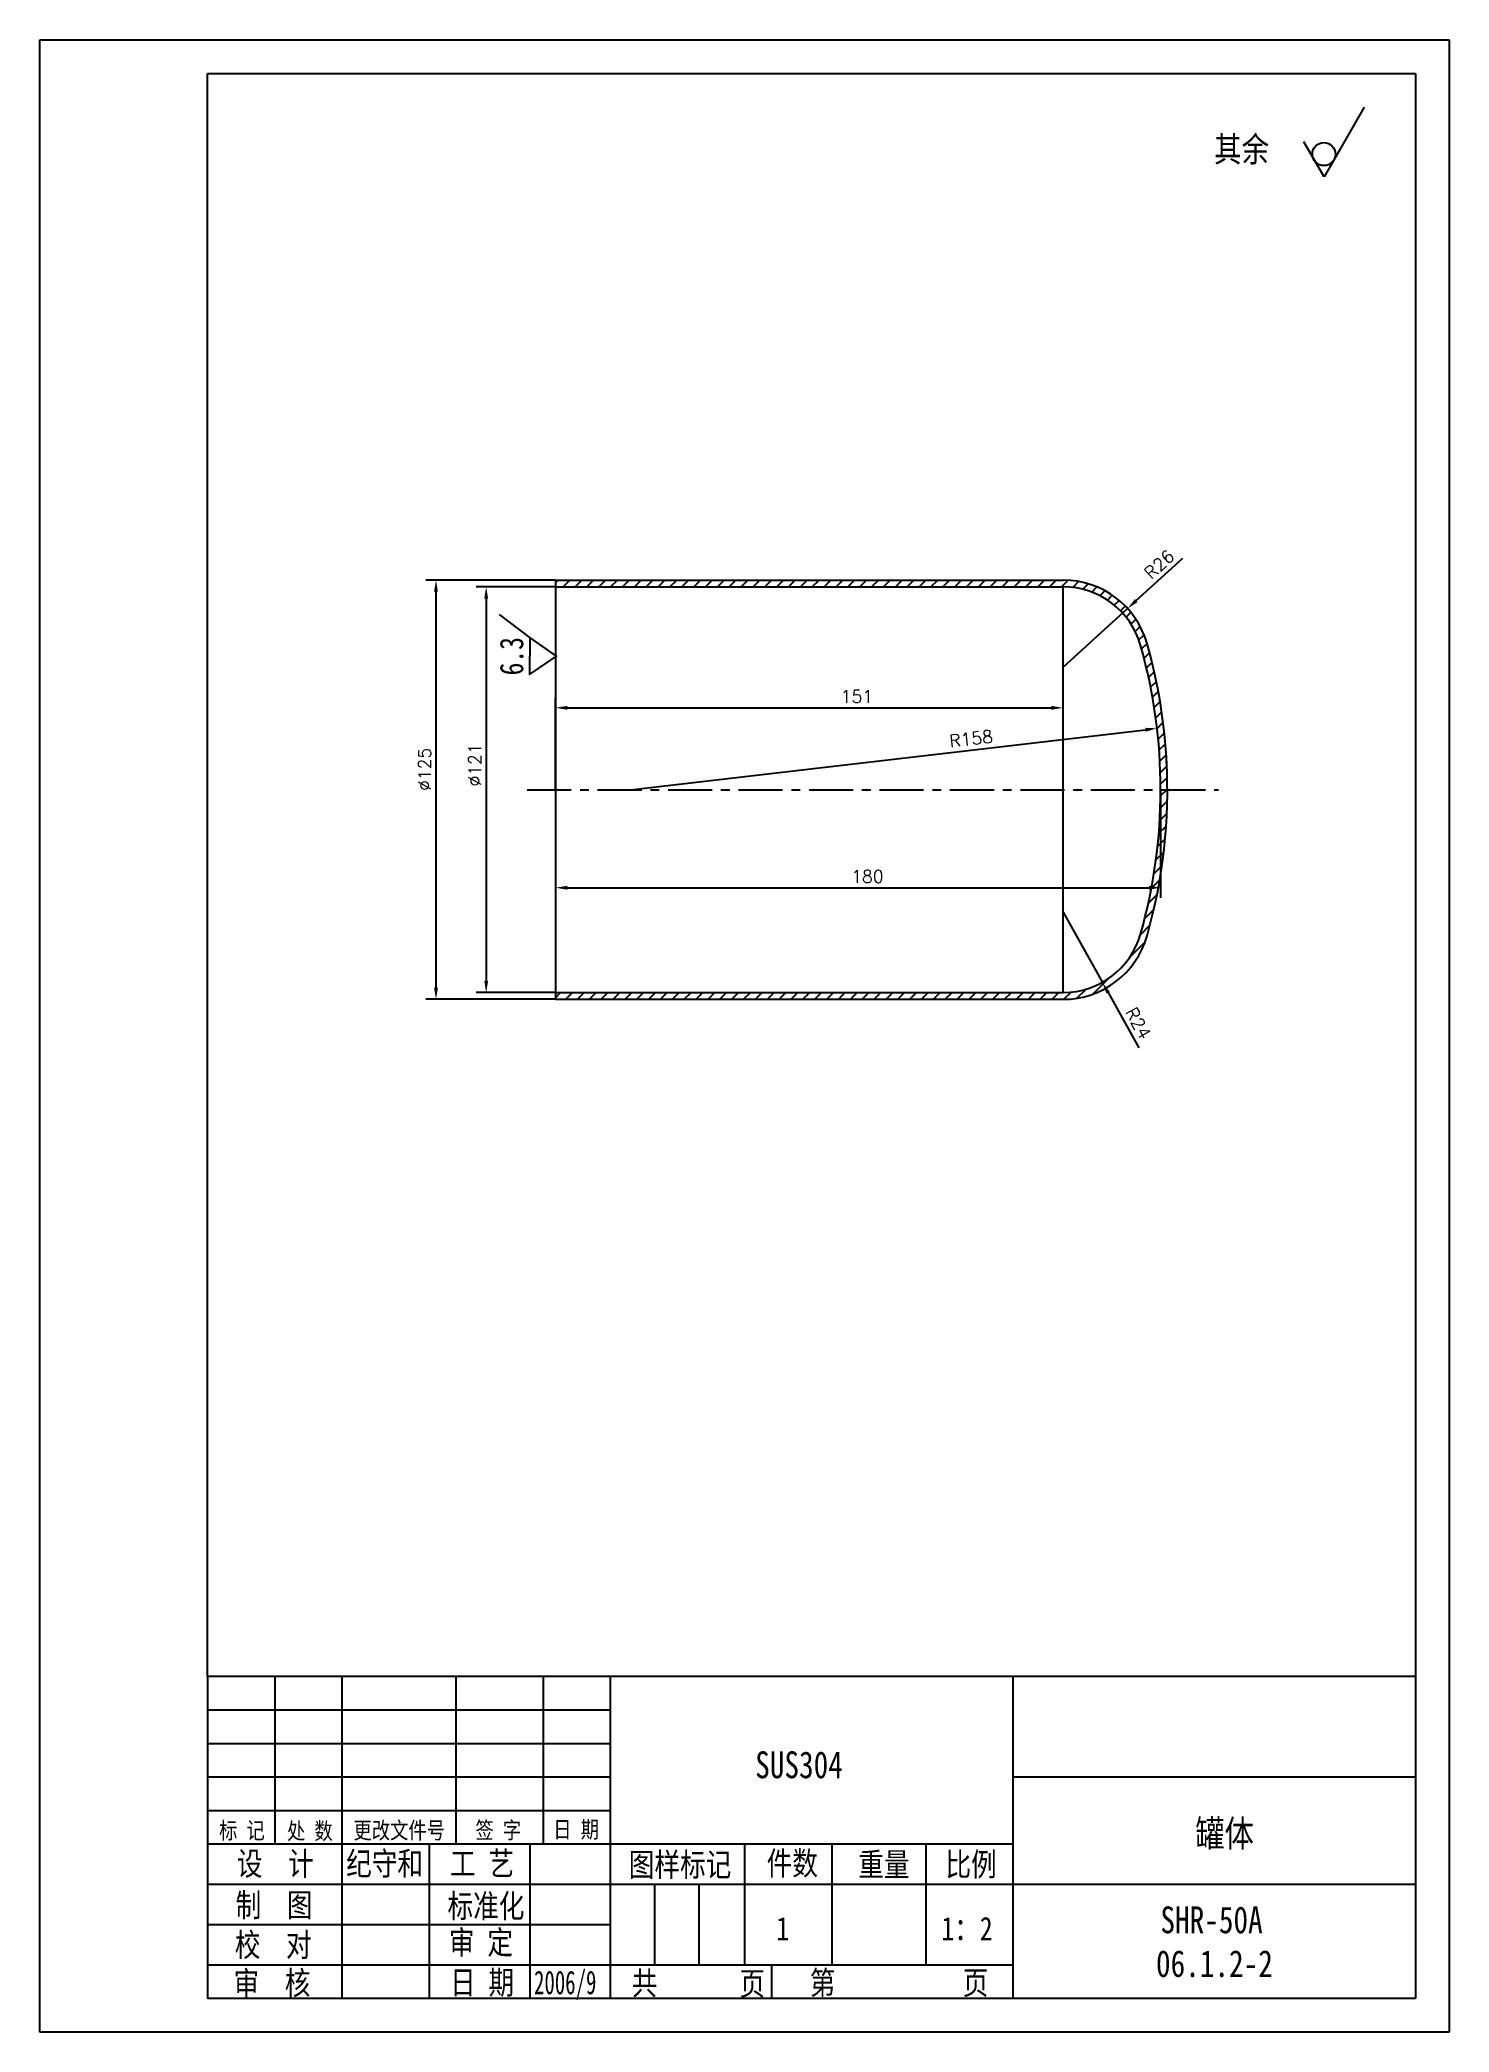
# Model space of a CAD drawing. Extents: x 236 to 656, y -46 to 548.
import ezdxf

# ---------------------------------------------------------------- set-up
doc = ezdxf.new("R2010")
doc.units = 0
doc.header["$LTSCALE"] = 10.5
doc.header["$MEASUREMENT"] = 0
doc.linetypes.add('CENTER', pattern=[2, 1.25, -0.25, 0.25, -0.25])
doc.layers.get('DEFPOINTS').update_dxf_attribs({"linetype": 'CONTINUOUS'})
doc.layers.add('PART', color=3, linetype='CONTINUOUS')
doc.layers.add('SMPEN_THICK', color=7, linetype='CONTINUOUS')
doc.styles.add('HZDX', font='', dxfattribs={"width": 0.8, "height": 7.5})
doc.styles.get("Standard").update_dxf_attribs({"font": 'txt', "height": 3.75, "bigfont": 'hzfs'})
doc.styles.get('HZDX').set_extended_font_data('SimSun')
doc.dimstyles.new('HZDX', dxfattribs={"dimscale": 0, "dimtxt": 5, "dimasz": 3.5, "dimexe": 5.25, "dimexo": 0, "dimgap": 1.5, "dimtad": 1, "dimdec": 4, "dimdsep": 46, "dimtxsty": 'HZDX', "dimcen": 0.09, "dimclrd": 2, "dimclre": 2, "dimclrt": 2, "dimadec": 0, "dimazin": 0, "dimtol": 1, "dimtp": 0.2, "dimtfac": 0.66667, "dimtdec": 4, "dimtmove": 0, "dimatfit": 1, "dimfxl": 1, "dimtvp": 5, "dimtolj": 1, "dimarcsym": 0})

# ---------------------------------------------------------------- blocks, each defined once
blk = doc.blocks.new('*D5')
at = {"layer": 'DEFPOINTS', "color": 0, "transparency": 16777216}
for p in [(569.29, 343), (412.35, 324.72)]:
    blk.add_point(p, dxfattribs=at)
at = {"layer": 'SMPEN_THICK', "color": 2, "lineweight": -2, "transparency": 16777216}
blk.add_line((412.35, 324.72), (565.81, 342.6), dxfattribs=at)
at = {"layer": 'SMPEN_THICK', "color": 2, "transparency": 16777216}
blk.add_solid([(565.74, 343.18), (565.88, 342.02), (569.29, 343)], dxfattribs=at)
at = {"layer": 'SMPEN_THICK', "color": 2, "transparency": 16777216, "insert": (513.85, 339.94), "char_height": 3.75, "attachment_point": 5, "rotation": 6.64305}
blk.add_mtext('\\A1;R158', dxfattribs=at)
blk = doc.blocks.new('*D6')
at = {"layer": 'DEFPOINTS', "color": 0, "transparency": 16777216}
for p in [(541.28, 349.13), (389.99, 324.72), (541.28, 324.72)]:
    blk.add_point(p, dxfattribs=at)
at = {"layer": 'SMPEN_THICK', "color": 2, "lineweight": -2, "transparency": 16777216}
for p, q in [((389.99, 324.72), (389.99, 352.13)), ((541.28, 324.72), (541.28, 352.13)), ((393.49, 349.13), (537.78, 349.13))]:
    blk.add_line(p, q, dxfattribs=at)
at = {"layer": 'SMPEN_THICK', "color": 2, "transparency": 16777216}
for points in [[(393.49, 349.71), (393.49, 348.55), (389.99, 349.13)], [(537.78, 349.71), (537.78, 348.55), (541.28, 349.13)]]:
    blk.add_solid(points, dxfattribs=at)
at = {"layer": 'SMPEN_THICK', "color": 2, "transparency": 16777216, "insert": (479.81, 352.51), "char_height": 3.75, "attachment_point": 5}
blk.add_mtext('\\A1;151', dxfattribs=at)
blk = doc.blocks.new('*D7')
at = {"layer": 'DEFPOINTS', "color": 0, "transparency": 16777216}
for p in [(389.99, 324.72), (570.35, 324.72), (570.35, 295.49)]:
    blk.add_point(p, dxfattribs=at)
at = {"layer": 'SMPEN_THICK', "color": 2, "lineweight": -2, "transparency": 16777216}
for p, q in [((389.99, 324.72), (389.99, 292.49)), ((570.35, 324.72), (570.35, 292.49)), ((393.49, 295.49), (566.85, 295.49))]:
    blk.add_line(p, q, dxfattribs=at)
at = {"layer": 'SMPEN_THICK', "color": 2, "transparency": 16777216}
for points in [[(393.49, 296.07), (393.49, 294.91), (389.99, 295.49)], [(566.85, 296.07), (566.85, 294.91), (570.35, 295.49)]]:
    blk.add_solid(points, dxfattribs=at)
at = {"layer": 'SMPEN_THICK', "color": 2, "transparency": 16777216, "insert": (482.96, 298.86), "char_height": 3.75, "attachment_point": 5}
blk.add_mtext('\\A1;180', dxfattribs=at)
blk = doc.blocks.new('*D8')
at = {"layer": 'DEFPOINTS', "color": 0, "transparency": 16777216}
for p in [(389.99, 385.22), (369.34, 264.22), (389.99, 264.22)]:
    blk.add_point(p, dxfattribs=at)
at = {"layer": 'SMPEN_THICK', "color": 2, "lineweight": -2, "transparency": 16777216}
for p, q in [((389.99, 385.22), (366.34, 385.22)), ((369.34, 381.72), (369.34, 267.72)), ((389.99, 264.22), (366.34, 264.22))]:
    blk.add_line(p, q, dxfattribs=at)
at = {"layer": 'SMPEN_THICK', "color": 2, "transparency": 16777216}
for points in [[(368.76, 381.72), (369.93, 381.72), (369.34, 385.22)], [(368.76, 267.72), (369.93, 267.72), (369.34, 264.22)]]:
    blk.add_solid(points, dxfattribs=at)
at = {"layer": 'SMPEN_THICK', "color": 2, "transparency": 16777216, "insert": (365.97, 332.09), "char_height": 3.75, "attachment_point": 5, "rotation": 90}
blk.add_mtext('\\A1;%%c121', dxfattribs=at)
blk = doc.blocks.new('*D9')
at = {"layer": 'DEFPOINTS', "color": 0, "transparency": 16777216}
for p in [(389.99, 387.22), (354.38, 262.22), (389.99, 262.22)]:
    blk.add_point(p, dxfattribs=at)
at = {"layer": 'SMPEN_THICK', "color": 2, "lineweight": -2, "transparency": 16777216}
for p, q in [((389.99, 387.22), (351.38, 387.22)), ((354.38, 383.72), (354.38, 265.72)), ((389.99, 262.22), (351.38, 262.22))]:
    blk.add_line(p, q, dxfattribs=at)
at = {"layer": 'SMPEN_THICK', "color": 2, "transparency": 16777216}
for points in [[(353.8, 383.72), (354.96, 383.72), (354.38, 387.22)], [(353.8, 265.72), (354.96, 265.72), (354.38, 262.22)]]:
    blk.add_solid(points, dxfattribs=at)
at = {"layer": 'SMPEN_THICK', "color": 2, "transparency": 16777216, "insert": (351, 330.79), "char_height": 3.75, "attachment_point": 5, "rotation": 90}
blk.add_mtext('\\A1;%%c125', dxfattribs=at)
blk = doc.blocks.new('*D10')
at = {"layer": 'DEFPOINTS', "color": 0, "transparency": 16777216}
for p in [(541.28, 288.22), (552.97, 267.27)]:
    blk.add_point(p, dxfattribs=at)
at = {"layer": 'SMPEN_THICK', "color": 2, "lineweight": -2, "transparency": 16777216}
for p, q in [((541.28, 288.22), (552.97, 267.27)), ((554.68, 264.21), (563.86, 247.76))]:
    blk.add_line(p, q, dxfattribs=at)
at = {"layer": 'SMPEN_THICK', "color": 2, "transparency": 16777216}
blk.add_solid([(555.19, 264.49), (554.17, 263.92), (552.97, 267.27)], dxfattribs=at)
at = {"layer": 'SMPEN_THICK', "color": 2, "transparency": 16777216, "insert": (563.64, 255.08), "char_height": 3.75, "attachment_point": 5, "rotation": 299.15896}
blk.add_mtext('\\A1;R24', dxfattribs=at)
blk = doc.blocks.new('*D11')
at = {"layer": 'DEFPOINTS', "color": 0, "transparency": 16777216}
for p in [(560.5, 378.74), (541.28, 361.22)]:
    blk.add_point(p, dxfattribs=at)
at = {"layer": 'SMPEN_THICK', "color": 2, "lineweight": -2, "transparency": 16777216}
for p, q in [((563.08, 381.09), (577, 393.78)), ((541.28, 361.22), (560.5, 378.74))]:
    blk.add_line(p, q, dxfattribs=at)
at = {"layer": 'SMPEN_THICK', "color": 2, "transparency": 16777216}
blk.add_solid([(562.69, 381.53), (563.48, 380.66), (560.5, 378.74)], dxfattribs=at)
at = {"layer": 'SMPEN_THICK', "color": 2, "transparency": 16777216, "insert": (569.93, 391.9), "char_height": 3.75, "attachment_point": 5, "rotation": 42.34208}
blk.add_mtext('\\A1;R26', dxfattribs=at)

msp = doc.modelspace()

# ---------------------------------------------------------------- hatches: boundary and pattern name
at = {"layer": 'SMPEN_THICK'}
h = msp.add_hatch(dxfattribs=at)
h.set_pattern_fill('ANSI31', color=256, scale=20, style=0)
h.paths.add_polyline_path([(541.28001, 385.224, -0.3355348), (564.37251, 367.76131, -0.069078079), (570.34689, 324.724), (572.34689, 324.724, 0.013615576), (572.10968, 333.43312, 0.055410387), (566.29688, 368.30609, 0.3355348), (541.28001, 387.224), (389.98658, 387.224), (389.98658, 385.224)])
h.paths.add_polyline_path([(541.28001, 262.224, 0.3355348), (566.29688, 281.14191, 0.069078079), (572.34689, 324.724), (570.34689, 324.724, -0.069078079), (564.37251, 281.68669, -0.3355348), (541.28001, 264.224), (389.98658, 264.224), (389.98658, 262.224)])

# ---------------------------------------------------------------- linework, layer by layer
at = {"layer": 'PART', "linetype": 'Continuous'}
for p, q in [((236.32616, 548.28596), (656.32616, 548.28596)), ((656.32616, 548.28596), (656.32616, -45.71403)), ((306.32616, 60.28597), (306.32616, 10.28597)), ((326.32616, 60.28597), (326.32616, -35.71403)), ((360.32616, 60.28597), (360.32616, 10.28597)), ((386.32616, 60.28597), (386.32616, 10.28597)), ((406.32616, 60.28597), (406.32616, -35.71403)), ((526.32616, 60.28597), (526.32616, -35.71403)), ((646.32616, 30.28597), (526.32616, 30.28597)), ((352.32616, 10.28597), (352.32616, -35.71403)), ((382.32616, 10.28597), (382.32616, -35.71403)), ((446.32616, 10.28597), (446.32616, -25.71403)), ((472.32616, 10.28597), (472.32616, -25.71403)), ((500.32616, 10.28597), (500.32616, -25.71403)), ((419.52616, -1.71403), (419.52616, -25.71403)), ((432.72616, -1.71403), (432.72616, -25.71403)), ((646.32616, -1.71403), (526.32616, -1.71403)), ((454.32616, -25.71403), (454.32616, -35.71403)), ((656.32616, -45.71403), (236.32616, -45.71403))]:
    msp.add_line(p, q, dxfattribs=at)
at = {"layer": 'SMPEN_THICK', "color": 3}
msp.add_line((236.32616, -45.71403), (236.32616, 548.28596), dxfattribs=at)
at = {"layer": 'SMPEN_THICK', "color": 4}
for p, q in [((286.32616, 538.28596), (646.32616, 538.28596)), ((286.32616, 60.28597), (286.32616, 538.28596)), ((646.32616, 538.28596), (646.32616, -35.71403)), ((389.98658, 387.224), (541.28001, 387.224)), ((389.98658, 387.224), (389.98658, 262.224)), ((389.98658, 385.224), (541.28001, 385.224)), ((389.98658, 264.224), (541.28001, 264.224)), ((389.98658, 262.224), (541.28001, 262.224)), ((286.32616, 60.28597), (286.32616, -35.71403)), ((646.32616, 60.28597), (286.32616, 60.28597)), ((646.32616, -35.71403), (286.32616, -35.71403))]:
    msp.add_line(p, q, dxfattribs=at)
at = {"layer": 'SMPEN_THICK'}
for p, q in [((631.03725, 528.24245), (619.03725, 507.45784)), ((619.03725, 507.45784), (613.03725, 517.85014)), ((541.28001, 264.224), (541.28001, 385.224)), ((382.31891, 370.1411), (373.35124, 376.98734)), ((406.32616, 50.28597), (286.32616, 50.28597)), ((406.32616, 40.28597), (286.32616, 40.28597)), ((406.32616, 30.28597), (286.32616, 30.28597)), ((406.32616, 20.28597), (286.32616, 20.28597)), ((526.32616, 10.28597), (286.32616, 10.28597)), ((526.32616, -1.71403), (286.32616, -1.71403)), ((406.32616, -13.71403), (286.32616, -13.71403)), ((526.32616, -25.71403), (286.32616, -25.71403))]:
    msp.add_line(p, q, dxfattribs=at)
at = {"layer": 'SMPEN_THICK', "color": 1, "linetype": 'CENTER'}
msp.add_line((381.55928, 324.724), (587.57198, 324.724), dxfattribs=at)
at = {"layer": 'SMPEN_THICK'}
msp.add_lwpolyline([(382.31891, 370.1411), (382.25875, 359.071), (390.29591, 364.52124)], close=True, dxfattribs=at)
msp.add_circle((618.98969, 514.22192), 3.4273, dxfattribs=at)
at = {"layer": 'SMPEN_THICK', "color": 4}
for centre, radius, start, end in [((541.28001, 361.224), 26, 15.80641986, 90), ((541.28001, 361.224), 24, 15.80641986, 90), ((412.34689, 324.724), 160, 2.68672419, 15.80641986), ((412.34689, 324.724), 158, 344.19358014, 15.80641986), ((412.34689, 324.724), 160, 344.19358014, 3.12026742), ((541.28001, 288.224), 24, 270, 344.19358014), ((541.28001, 288.224), 26, 270, 344.19358014)]:
    msp.add_arc(centre, radius, start, end, dxfattribs=at)

# ---------------------------------------------------------------- texts
at = {"layer": 'SMPEN_THICK', "style": 'HZDX', "width": 0.8}
msp.add_text('6.3', height=7, rotation=90, dxfattribs=at).set_placement((380.39017, 358.79839))
at = {"layer": 'SMPEN_THICK', "style": 'HZDX'}
for s, height, width, p in [('SUS304', 8, 0.8, (449.5184, 30.0015)), ('日 期', 5, 0.8, (389.31838, 12.22616)), ('罐体', 8, 0.8, (580.66775, 9.52084)), ('标 记', 5, 0.8, (289.73381, 11.93324)), ('处 数', 5, 0.8, (309.98206, 11.77312)), ('更改文件号', 5, 0.8, (329.79782, 11.96084)), ('签 字', 5, 0.8, (366.12378, 12.00967)), ('设  计', 7, 0.8, (295.04754, 1.04977)), ('纪守和', 7, 0.8, (327.59799, 1.04977)), ('工 艺', 7, 0.8, (358.55303, 1.07224)), ('图样标记', 7, 0.8, (411.8423, 0.72741)), ('件数', 7, 0.8, (452.92768, 1.13895)), ('重量', 7, 0.8, (480.21839, 0.77306)), ('比例', 7, 0.8, (506.22822, 0.8187)), ('制  图', 7, 0.8, (294.68148, -11.32047)), ('标准化', 7, 0.8, (357.8209, -11.59507)), (' 1', 7, 0.8, (451.99911, -18.33574)), ('1：2', 7, 0.8, (505.01455, -18.33574)), ('SHR-50A', 8, 0.8, (570.28509, -16.22812)), ('校  对', 7, 0.8, (294.42994, -23.16469)), ('审 定', 7, 0.8, (358.23263, -22.45607)), ('06.1.2-2', 8, 0.8, (568.96125, -29.27531)), ('审  核', 7, 0.8, (294.06387, -34.55171)), ('日 期', 7, 0.8, (358.56846, -34.39511)), ('2006/9', 7, 0.65, (383.60726, -34.39511)), ('共', 7, 0.8, (412.71145, -34.577)), ('页', 7, 0.8, (444.82991, -34.73712)), ('第', 7, 0.8, (465.78363, -34.4857)), ('页', 7, 0.8, (511.37707, -34.4857))]:
    msp.add_text(s, height=height, dxfattribs=dict(at, width=width)).set_placement(p)
at = {"layer": 'SMPEN_THICK', "insert": (586.28537, 519.41557), "char_height": 7.5, "width": 61.8734, "attachment_point": 1, "style": 'HZDX'}
msp.add_mtext('其余', dxfattribs=at)

# ---------------------------------------------------------------- dimensions: what is measured, and where the dimension line sits
at = {"layer": 'SMPEN_THICK'}
for center, mpoint, picture, middle in [((541.28001, 361.224), (560.49756, 378.73645), '*D11', (572.20056, 389.40108)), ((412.34689, 324.724), (569.28609, 343.00201), '*D5', (514.23934, 336.59096)), ((541.28001, 288.224), (552.97363, 267.26549), '*D10', (560.68817, 253.43869))]:
    dim = msp.add_radius_dim(center=center, mpoint=mpoint, dimstyle='HZDX', override={"dimscale": 1, "dimtxt": 3, "dimexe": 3, "dimtxsty": 'Standard', "dimtol": 0}, dxfattribs=at)
    dim.commit()
    dim.dimension.update_dxf_attribs({"geometry": picture, "text_midpoint": middle, "dimtype": 164})
for base, p1, p2, angle, text, picture, middle in [((354.37942, 262.224), (389.98658, 387.224), (389.98658, 262.224), 90, '%%c<>', '*D9', (354.37942, 330.78697)), ((369.3436, 264.224), (389.98658, 385.224), (389.98658, 264.224), 90, '%%c<>', '*D8', (369.3436, 332.08746)), ((541.28001, 349.13112), (389.98658, 324.724), (541.28001, 324.724), 180, '151', '*D6', (479.81156, 349.13112)), ((570.34689, 295.48913), (389.98658, 324.724), (570.34689, 324.724), 180, '180', '*D7', (482.96321, 295.48913))]:
    dim = msp.add_linear_dim(base=base, p1=p1, p2=p2, angle=angle, text=text, dimstyle='HZDX', override={"dimscale": 1, "dimtxt": 3, "dimexe": 3, "dimtxsty": 'Standard', "dimtol": 0}, dxfattribs=at)
    dim.commit()
    dim.dimension.update_dxf_attribs({"geometry": picture, "text_midpoint": middle, "dimtype": 160})

doc.saveas('drawing.dxf')
